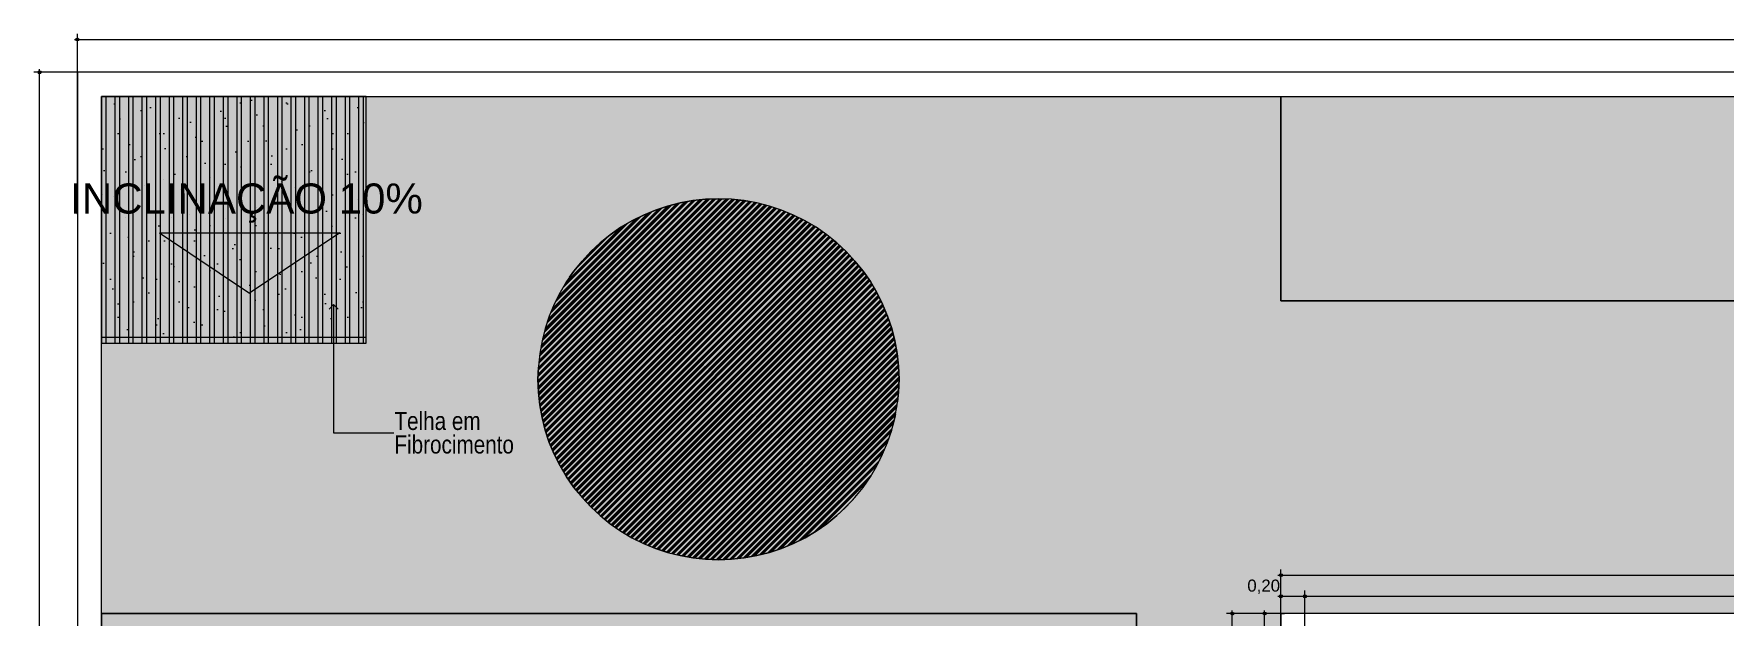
# Model space of a CAD drawing. Header units: metres. Extents: x -77 to -16.6, y -68.5 to -27.7.
# Drawn here: x -76.88 to -62.82, y -32.63 to -27.78 of the extents above; entities that cross this region are included whole.
import ezdxf

# ---------------------------------------------------------------- set-up
doc = ezdxf.new("R2010")
doc.units = ezdxf.units.M
doc.header["$MEASUREMENT"] = 0
doc.linetypes.add('Achse', pattern=[0.0023, 0, -0.0008, 0.0015, 0])
doc.linetypes.add('Wipeout_Contour', pattern=[1, 0, -1])
for name, color, linetype, lineweight in [('01_PLANTA COBERTURA_5_COBERTURA-LINHAS.EXEC_Caneta_No__241', 7, 'Continuous', 13), ('01_PLANTA COBERTURA_5_ESTRUTURA-COB.EST_Caneta_No__15', 9, 'Continuous', 0), ('01_PLANTA COBERTURA_5_ESTRUTURA-COB.EST_Caneta_No__98', 7, 'Continuous', 0), ('01_PLANTA COBERTURA_5_LAJES.EST_Caneta_No__241', 7, 'Continuous', 13), ('01_PLANTA COBERTURA_5_PAREDE CONSTRUIR_Caneta_No__241', 7, 'Continuous', 13), ('01_PLANTA COBERTURA_5_PILARES.EST_Caneta_No__241', 7, 'Continuous', 13), ('01_PLANTA COBERTURA_5_PILARES.EST_Caneta_No__4', 7, 'Continuous', 20), ('01_PLANTA COBERTURA_5_TERRENO.ARQ_Caneta_No__241', 7, 'Continuous', 13)]:
    doc.layers.add(name, color=color, linetype=linetype, lineweight=lineweight)
for name, color, linetype, lineweight, true_color in [('01_PLANTA COBERTURA_5_COTAS IMPLANTAÇÃO.EXEC_Caneta_No__25', 7, 'Continuous', 13, 0x982312), ('01_PLANTA COBERTURA_5_ESTRUTURA-COB.EST_Caneta_No__13', 7, 'Continuous', 0, 0xaaaaaa), ('01_PLANTA COBERTURA_5_ESTRUTURA-COB.EST_Caneta_No__9', 7, 'Continuous', 5, 0x020202), ('01_PLANTA COBERTURA_5_LAJES.EST_Caneta_No__18', 7, 'Continuous', 0, 0xdfdfdf), ('01_PLANTA COBERTURA_5_PILARES.EST_Caneta_No__18', 7, 'Continuous', 0, 0xdfdfdf)]:
    doc.layers.add(name, color=color, linetype=linetype, lineweight=lineweight, true_color=true_color)
doc.layers.add('01_PLANTA COBERTURA_5_PAREDE CONSTRUIR', color=7, linetype='Continuous')
doc.layers.add('01_PLANTA COBERTURA_5_TERRENO.ARQ', color=7, linetype='Continuous')
doc.styles.add('GENERATED_STYLE_1', font='arial.ttf')
doc.styles.add('GENERATED_STYLE_2', font='ARIALN.TTF')
pattern_1 = [(45, (0, 0.6), (-0.1909188, 0.1909188), [0, -0.18, 0, -0.27]), (110, (0.6, 0.6), (0.253717, 0.09234544), [0, -0.132, 0, -0.228])]

msp = doc.modelspace()

# ---------------------------------------------------------------- hatches: boundary and pattern name
at = {"layer": '01_PLANTA COBERTURA_5_COTAS IMPLANTAÇÃO.EXEC_Caneta_No__25', "linetype": 'Continuous', "lineweight": 13, "true_color": 0x982312}
for points in [[(-76.526, -27.829), (-76.526, -27.834), (-76.523, -27.838), (-76.519, -27.84), (-76.514, -27.841), (-76.509, -27.84), (-76.505, -27.838), (-76.502, -27.834), (-76.501, -27.829), (-76.502, -27.824), (-76.505, -27.82), (-76.509, -27.817), (-76.514, -27.816), (-76.519, -27.817), (-76.523, -27.82), (-76.526, -27.824)], [(-76.842, -28.102), (-76.841, -28.106), (-76.838, -28.11), (-76.834, -28.113), (-76.829, -28.114), (-76.825, -28.113), (-76.82, -28.11), (-76.818, -28.106), (-76.817, -28.102), (-76.818, -28.097), (-76.82, -28.093), (-76.825, -28.09), (-76.829, -28.089), (-76.834, -28.09), (-76.838, -28.093), (-76.841, -28.097)], [(-66.527, -32.281), (-66.526, -32.286), (-66.523, -32.29), (-66.519, -32.293), (-66.514, -32.294), (-66.509, -32.293), (-66.505, -32.29), (-66.502, -32.286), (-66.502, -32.281), (-66.502, -32.276), (-66.505, -32.272), (-66.509, -32.27), (-66.514, -32.269), (-66.519, -32.27), (-66.523, -32.272), (-66.526, -32.276)], [(-66.527, -32.456), (-66.526, -32.461), (-66.523, -32.465), (-66.519, -32.467), (-66.514, -32.468), (-66.509, -32.467), (-66.505, -32.465), (-66.502, -32.461), (-66.502, -32.456), (-66.502, -32.451), (-66.505, -32.447), (-66.509, -32.444), (-66.514, -32.443), (-66.519, -32.444), (-66.523, -32.447), (-66.526, -32.451)], [(-66.327, -32.456), (-66.326, -32.461), (-66.323, -32.465), (-66.319, -32.467), (-66.314, -32.468), (-66.309, -32.467), (-66.305, -32.465), (-66.302, -32.461), (-66.302, -32.456), (-66.302, -32.451), (-66.305, -32.447), (-66.309, -32.444), (-66.314, -32.443), (-66.319, -32.444), (-66.323, -32.447), (-66.326, -32.451)], [(-66.931, -32.6), (-66.93, -32.604), (-66.927, -32.609), (-66.923, -32.611), (-66.918, -32.612), (-66.913, -32.611), (-66.909, -32.609), (-66.907, -32.604), (-66.906, -32.6), (-66.907, -32.595), (-66.909, -32.591), (-66.913, -32.588), (-66.918, -32.587), (-66.923, -32.588), (-66.927, -32.591), (-66.93, -32.595)], [(-66.662, -32.6), (-66.661, -32.604), (-66.659, -32.609), (-66.655, -32.611), (-66.65, -32.612), (-66.645, -32.611), (-66.641, -32.609), (-66.638, -32.604), (-66.637, -32.6), (-66.638, -32.595), (-66.641, -32.591), (-66.645, -32.588), (-66.65, -32.587), (-66.655, -32.588), (-66.659, -32.591), (-66.661, -32.595)]]:
    msp.add_hatch(color=24, dxfattribs=at).paths.add_polyline_path(points)
at = {"layer": '01_PLANTA COBERTURA_5_ESTRUTURA-COB.EST_Caneta_No__15', "linetype": 'Continuous', "lineweight": 0}
msp.add_hatch(color=9, dxfattribs=at).paths.add_polyline_path([(-75.833, -29.436), (-75.083, -29.936), (-74.333, -29.436)])
at = {"layer": '01_PLANTA COBERTURA_5_LAJES.EST_Caneta_No__18', "linetype": 'Continuous', "lineweight": 0, "true_color": 0xdfdfdf}
h = msp.add_hatch(dxfattribs=at)
h.set_pattern_fill('Piso_Externo__0005', color=254, style=0, pattern_type=2)
h.set_pattern_definition(pattern_1)
h.paths.add_polyline_path([(-76.514, -65.102), (-73.814, -65.102, -0.414214), (-75.814, -67.102), (-66.814, -67.102, -0.414214), (-68.814, -65.102), (-68.814, -62.301), (-68.814, -45.4, -0.414214), (-66.514, -43.1), (-65.914, -43.1), (-65.914, -42.3), (-66.514, -42.3), (-66.514, -38.204), (-65.114, -38.204), (-65.114, -36.704), (-66.514, -36.704), (-66.514, -32.6), (-65.114, -32.6), (-56.714, -32.6), (-53.814, -32.6), (-44.014, -32.6), (-44.014, -42.3), (-53.814, -42.3), (-53.814, -47.1), (-44.014, -47.1), (-44.014, -50.852), (-45.614, -50.852), (-45.614, -52.351), (-44.014, -52.351), (-44.014, -60.301), (-48.916, -60.301), (-48.916, -61.101), (-44.361, -61.101), (-44.361, -67.102), (-44.014, -67.102), (-41.514, -67.102), (-41.514, -28.102), (-41.714, -28.102), (-41.714, -60.301), (-43.014, -60.301), (-43.014, -30.002), (-66.514, -30.002), (-66.514, -28.102), (-76.514, -28.102)])
h.paths.add_polyline_path([(-73.814, -45.102), (-76.314, -45.102), (-76.314, -43.089), (-75.798, -43.091, -0.414214), (-73.814, -45.088)], flags=0)
h.paths.add_polyline_path([(-73.814, -45.585, -0.009328), (-73.814, -45.66)], flags=0)
h.paths.add_polyline_path([(-52.814, -46.3), (-52.814, -43.1), (-44.014, -43.1), (-44.014, -46.3)], flags=0)
h.paths.add_polyline_path([(-67.714, -34.1), (-76.314, -34.1), (-76.314, -32.6), (-67.714, -32.6)], flags=0)
h = msp.add_hatch(dxfattribs=at)
h.set_pattern_fill('Piso_Externo__0005', color=254, style=0, pattern_type=2)
h.set_pattern_definition(pattern_1)
h.paths.add_polyline_path([(-76.314, -30.302), (-74.114, -30.302), (-74.114, -28.302), (-76.314, -28.302)])
at = {"layer": '01_PLANTA COBERTURA_5_PILARES.EST_Caneta_No__18', "linetype": 'Continuous', "lineweight": 0, "true_color": 0xdfdfdf}
h = msp.add_hatch(dxfattribs=at)
h.set_pattern_fill('Metal_Pequeno_0005', color=254, style=0, pattern_type=2)
h.set_pattern_definition([(45, (0, 0), (-0.026516504, 0.026516504), []), (45, (-0.005303, 0.005303), (-0.026516504, 0.026516504), []), (45, (-0.010607, 0.010607), (-0.026516504, 0.026516504), [])])
h.paths.add_polyline_path([(-72.683, -30.759), (-72.672, -30.866), (-72.653, -30.971), (-72.626, -31.075), (-72.593, -31.177), (-72.552, -31.275), (-72.504, -31.371), (-72.449, -31.463), (-72.388, -31.551), (-72.321, -31.635), (-72.248, -31.713), (-72.169, -31.786), (-72.086, -31.853), (-71.998, -31.914), (-71.906, -31.969), (-71.81, -32.017), (-71.711, -32.058), (-71.61, -32.092), (-71.506, -32.118), (-71.401, -32.137), (-71.294, -32.149), (-71.187, -32.152), (-71.08, -32.149), (-70.974, -32.137), (-70.868, -32.118), (-70.764, -32.092), (-70.663, -32.058), (-70.564, -32.017), (-70.468, -31.969), (-70.376, -31.914), (-70.288, -31.853), (-70.205, -31.786), (-70.126, -31.713), (-70.053, -31.635), (-69.986, -31.551), (-69.925, -31.463), (-69.871, -31.371), (-69.823, -31.275), (-69.782, -31.177), (-69.748, -31.075), (-69.721, -30.971), (-69.702, -30.866), (-69.691, -30.759), (-69.687, -30.652), (-69.691, -30.545), (-69.702, -30.439), (-69.721, -30.334), (-69.748, -30.23), (-69.782, -30.128), (-69.823, -30.029), (-69.871, -29.933), (-69.925, -29.841), (-69.986, -29.753), (-70.053, -29.67), (-70.126, -29.592), (-70.205, -29.519), (-70.288, -29.452), (-70.376, -29.39), (-70.468, -29.336), (-70.564, -29.288), (-70.663, -29.247), (-70.764, -29.213), (-70.868, -29.187), (-70.974, -29.168), (-71.08, -29.156), (-71.187, -29.152), (-71.294, -29.156), (-71.401, -29.168), (-71.506, -29.187), (-71.61, -29.213), (-71.711, -29.247), (-71.81, -29.288), (-71.906, -29.336), (-71.998, -29.39), (-72.086, -29.452), (-72.169, -29.519), (-72.248, -29.592), (-72.321, -29.67), (-72.388, -29.753), (-72.449, -29.841), (-72.504, -29.933), (-72.552, -30.029), (-72.593, -30.128), (-72.626, -30.23), (-72.653, -30.334), (-72.672, -30.439), (-72.683, -30.545), (-72.687, -30.652)])
at = {"layer": '01_PLANTA COBERTURA_5_TERRENO.ARQ', "linetype": 'Continuous', "lineweight": 0, "true_color": 0xc5d9be}
for points in [[(-66.514, -28.302), (-66.514, -30.002), (-43.014, -30.002), (-43.014, -56.601), (-41.714, -56.601), (-41.714, -28.302), (-43.014, -28.302)], [(-76.314, -34.1), (-67.714, -34.1), (-67.714, -32.6), (-76.314, -32.6)]]:
    msp.add_hatch(color=9, dxfattribs=at).paths.add_polyline_path(points)

# ---------------------------------------------------------------- linework, layer by layer
at = {"layer": '01_PLANTA COBERTURA_5_COBERTURA-LINHAS.EXEC_Caneta_No__241', "color": 7, "linetype": 'Continuous', "lineweight": 13, "ltscale": 1000}
for p, q in [((-74.385, -30.031), (-74.422, -30.069)), ((-74.385, -30.031), (-74.385, -31.099)), ((-74.385, -30.031), (-74.347, -30.069)), ((-74.385, -31.099), (-73.885, -31.099))]:
    msp.add_line(p, q, dxfattribs=at)
at = {"layer": '01_PLANTA COBERTURA_5_COTAS IMPLANTAÇÃO.EXEC_Caneta_No__25', "color": 24, "linetype": 'Continuous', "lineweight": 13, "ltscale": 1000, "true_color": 0x982312}
for p, q in [((-76.514, -27.816), (-76.514, -27.782)), ((-76.539, -27.829), (-76.526, -27.829)), ((-76.501, -27.829), (-41.527, -27.829)), ((-76.842, -28.102), (-76.876, -28.102)), ((-76.829, -28.089), (-76.829, -28.077)), ((-76.829, -67.089), (-76.829, -28.114)), ((-66.539, -32.281), (-66.527, -32.281)), ((-66.514, -32.269), (-66.514, -32.234)), ((-66.502, -32.281), (-44.027, -32.281)), ((-66.539, -32.456), (-66.527, -32.456)), ((-66.514, -32.443), (-66.514, -32.409)), ((-66.502, -32.456), (-66.327, -32.456)), ((-66.314, -32.443), (-66.314, -32.409)), ((-66.302, -32.456), (-44.227, -32.456)), ((-66.931, -32.6), (-66.965, -32.6)), ((-66.918, -32.587), (-66.918, -32.575)), ((-66.662, -32.6), (-66.697, -32.6)), ((-66.65, -32.587), (-66.65, -32.575)), ((-66.918, -36.691), (-66.918, -32.612)), ((-66.65, -32.787), (-66.65, -32.612))]:
    msp.add_line(p, q, dxfattribs=at)
for centre in [(-76.514, -27.829), (-76.829, -28.102), (-66.514, -32.281), (-66.514, -32.456), (-66.314, -32.456), (-66.918, -32.6), (-66.65, -32.6)]:
    msp.add_circle(centre, 0.0125, dxfattribs=at)
at = {"layer": '01_PLANTA COBERTURA_5_ESTRUTURA-COB.EST_Caneta_No__98', "color": 7, "linetype": 'Continuous', "lineweight": 0, "ltscale": 1000}
for p, q in [((-75.833, -29.436), (-74.333, -29.436)), ((-75.833, -29.436), (-75.083, -29.936)), ((-74.333, -29.436), (-75.083, -29.936))]:
    msp.add_line(p, q, dxfattribs=at)
at = {"layer": '01_PLANTA COBERTURA_5_LAJES.EST_Caneta_No__241', "color": 7, "linetype": 'Continuous', "lineweight": 13, "ltscale": 1000, "flags": 128}
for points in [[(-43.014, -60.301), (-43.014, -30.002), (-66.514, -30.002), (-66.514, -28.102), (-76.514, -28.102), (-76.514, -65.102)], [(-65.914, -43.1), (-65.914, -42.3), (-66.514, -42.3), (-66.514, -38.204), (-65.114, -38.204), (-65.114, -36.704), (-66.514, -36.704), (-66.514, -32.6), (-65.114, -32.6), (-56.714, -32.6), (-53.814, -32.6), (-44.014, -32.6), (-44.014, -42.3), (-53.814, -42.3), (-53.814, -47.1)]]:
    msp.add_lwpolyline(points, dxfattribs=at)
for points in [[(-76.314, -30.302), (-74.114, -30.302), (-74.114, -28.302), (-76.314, -28.302)], [(-67.714, -34.1), (-76.314, -34.1), (-76.314, -32.6), (-67.714, -32.6)]]:
    msp.add_lwpolyline(points, close=True, dxfattribs=at)
at = {"layer": '01_PLANTA COBERTURA_5_PILARES.EST_Caneta_No__241', "color": 7, "linetype": 'Achse', "lineweight": 13, "ltscale": 1000, "flags": 128}
msp.add_lwpolyline([(-72.687, -30.652), (-72.683, -30.545), (-72.672, -30.439), (-72.653, -30.334), (-72.626, -30.23), (-72.593, -30.128), (-72.552, -30.029), (-72.504, -29.933), (-72.449, -29.841), (-72.388, -29.753), (-72.321, -29.67), (-72.248, -29.592), (-72.169, -29.519), (-72.086, -29.452), (-71.998, -29.39), (-71.906, -29.336), (-71.81, -29.288), (-71.711, -29.247), (-71.61, -29.213), (-71.506, -29.187), (-71.401, -29.168), (-71.294, -29.156), (-71.187, -29.152), (-71.08, -29.156), (-70.974, -29.168), (-70.868, -29.187), (-70.764, -29.213), (-70.663, -29.247), (-70.564, -29.288), (-70.468, -29.336), (-70.376, -29.39), (-70.288, -29.452), (-70.205, -29.519), (-70.126, -29.592), (-70.053, -29.67), (-69.986, -29.753), (-69.925, -29.841), (-69.871, -29.933), (-69.823, -30.029), (-69.782, -30.128), (-69.748, -30.23), (-69.721, -30.334), (-69.702, -30.439), (-69.691, -30.545), (-69.687, -30.652), (-69.691, -30.759), (-69.702, -30.866), (-69.721, -30.971), (-69.748, -31.075), (-69.782, -31.177), (-69.823, -31.275), (-69.871, -31.371), (-69.925, -31.463), (-69.986, -31.551), (-70.053, -31.635), (-70.126, -31.713), (-70.205, -31.786), (-70.288, -31.853), (-70.376, -31.914), (-70.468, -31.969), (-70.564, -32.017), (-70.663, -32.058), (-70.764, -32.092), (-70.868, -32.118), (-70.974, -32.137), (-71.08, -32.149), (-71.187, -32.152), (-71.294, -32.149), (-71.401, -32.137), (-71.506, -32.118), (-71.61, -32.092), (-71.711, -32.058), (-71.81, -32.017), (-71.906, -31.969), (-71.998, -31.914), (-72.086, -31.853), (-72.169, -31.786), (-72.248, -31.713), (-72.321, -31.635), (-72.388, -31.551), (-72.449, -31.463), (-72.504, -31.371), (-72.552, -31.275), (-72.593, -31.177), (-72.626, -31.075), (-72.653, -30.971), (-72.672, -30.866), (-72.683, -30.759)], close=True, dxfattribs=at)
at = {"layer": '01_PLANTA COBERTURA_5_PILARES.EST_Caneta_No__4', "color": 7, "linetype": 'Continuous', "lineweight": 20, "ltscale": 1000, "flags": 128}
msp.add_lwpolyline([(-72.683, -30.759), (-72.672, -30.866), (-72.653, -30.971), (-72.626, -31.075), (-72.593, -31.177), (-72.552, -31.275), (-72.504, -31.371), (-72.449, -31.463), (-72.388, -31.551), (-72.321, -31.635), (-72.248, -31.713), (-72.169, -31.786), (-72.086, -31.853), (-71.998, -31.914), (-71.906, -31.969), (-71.81, -32.017), (-71.711, -32.058), (-71.61, -32.092), (-71.506, -32.118), (-71.401, -32.137), (-71.294, -32.149), (-71.187, -32.152), (-71.08, -32.149), (-70.974, -32.137), (-70.868, -32.118), (-70.764, -32.092), (-70.663, -32.058), (-70.564, -32.017), (-70.468, -31.969), (-70.376, -31.914), (-70.288, -31.853), (-70.205, -31.786), (-70.126, -31.713), (-70.053, -31.635), (-69.986, -31.551), (-69.925, -31.463), (-69.871, -31.371), (-69.823, -31.275), (-69.782, -31.177), (-69.748, -31.075), (-69.721, -30.971), (-69.702, -30.866), (-69.691, -30.759), (-69.687, -30.652), (-69.691, -30.545), (-69.702, -30.439), (-69.721, -30.334), (-69.748, -30.23), (-69.782, -30.128), (-69.823, -30.029), (-69.871, -29.933), (-69.925, -29.841), (-69.986, -29.753), (-70.053, -29.67), (-70.126, -29.592), (-70.205, -29.519), (-70.288, -29.452), (-70.376, -29.39), (-70.468, -29.336), (-70.564, -29.288), (-70.663, -29.247), (-70.764, -29.213), (-70.868, -29.187), (-70.974, -29.168), (-71.08, -29.156), (-71.187, -29.152), (-71.294, -29.156), (-71.401, -29.168), (-71.506, -29.187), (-71.61, -29.213), (-71.711, -29.247), (-71.81, -29.288), (-71.906, -29.336), (-71.998, -29.39), (-72.086, -29.452), (-72.169, -29.519), (-72.248, -29.592), (-72.321, -29.67), (-72.388, -29.753), (-72.449, -29.841), (-72.504, -29.933), (-72.552, -30.029), (-72.593, -30.128), (-72.626, -30.23), (-72.653, -30.334), (-72.672, -30.439), (-72.683, -30.545), (-72.687, -30.652)], close=True, dxfattribs=at)
at = {"layer": '01_PLANTA COBERTURA_5_TERRENO.ARQ_Caneta_No__241', "color": 7, "linetype": 'Continuous', "lineweight": 13, "ltscale": 1000, "flags": 128}
for points in [[(-66.514, -28.302), (-66.514, -30.002), (-43.014, -30.002), (-43.014, -56.601), (-41.714, -56.601), (-41.714, -28.302), (-43.014, -28.302)], [(-76.314, -34.1), (-67.714, -34.1), (-67.714, -32.6), (-76.314, -32.6)]]:
    msp.add_lwpolyline(points, close=True, dxfattribs=at)

# ---------------------------------------------------------------- texts
at = {"layer": '01_PLANTA COBERTURA_5_COBERTURA-LINHAS.EXEC_Caneta_No__241', "color": 7, "linetype": 'Continuous', "lineweight": 13, "insert": (-73.88, -30.924), "char_height": 0.15, "width": 1.6, "attachment_point": 1, "line_spacing_factor": 0.782313, "style": 'GENERATED_STYLE_2'}
msp.add_mtext('\\A1;{\\pql;\\pt0,241;\\fArial Narrow|b0|i0|c0|p0;\\W1.000000;Telha em Fibrocimento\\fArial Narrow|b0|i0|c0|p0;\\W1.000000;\\A1{\\H.66x;\\S^  ;}\\fArial Narrow|b0|i0|c0|p0;\\W1.000000;\\fArial Narrow|b0|i0|c0|p0;\\W1.000000;\\A1{\\H.66x;\\S^  ;}\\fArial Narrow|b0|i0|c0|p0;\\W1.000000;\\fArial Narrow|b0|i0|c0|p0;\\W1.000000;\\fArial Narrow|b0|i0|c0|p0;\\W1.000000;\\fArial Narrow|b0|i0|c0|p0;\\W1.000000;\\fArial Narrow|b0|i0|c0|p0;\\W1.000000;\\fArial Narrow|b0|i0|c0|p0;\\W1.000000;\\fArial Narrow|b0|i0|c0|p0;\\W1.000000;\\A1{\\H.66x;\\S^  ;}\\fArial Narrow|b0|i0|c0|p0;\\W1.000000;\\fArial Narrow|b0|i0|c0|p0;\\W1.000000;\\A1{\\H.66x;\\S^  ;}\\fArial Narrow|b0|i0|c0|p0;\\W1.000000;\\fArial Narrow|b0|i0|c0|p0;\\W1.000000;\\fArial Narrow|b0|i0|c0|p0;\\W1.000000;\\fArial Narrow|b0|i0|c0|p0;\\W1.000000;\\fArial Narrow|b0|i0|c0|p0;\\W1.000000;\\fArial Narrow|b0|i0|c0|p0;\\W1.000000;\\fArial Narrow|b0|i0|c0|p0;\\W1.000000;\\A1{\\H.66x;\\S^  ;}\\fArial Narrow|b0|i0|c0|p0;\\W1.000000;\\fArial Narrow|b0|i0|c0|p0;\\W1.000000;\\A1{\\H.66x;\\S^  ;}\\fArial Narrow|b0|i0|c0|p0;\\W1.000000;\\fArial Narrow|b0|i0|c0|p0;\\W1.000000;\\fArial Narrow|b0|i0|c0|p0;\\W1.000000;\\fArial Narrow|b0|i0|c0|p0;\\W1.000000;\\fArial Narrow|b0|i0|c0|p0;\\W1.000000;\\fArial Narrow|b0|i0|c0|p0;\\W1.000000;\\fArial Narrow|b0|i0|c0|p0;\\W1.000000;\\A1{\\H.66x;\\S^  ;}\\fArial Narrow|b0|i0|c0|p0;\\W1.000000;\\fArial Narrow|b0|i0|c0|p0;\\W1.000000;\\A1{\\H.66x;\\S^  ;}\\fArial Narrow|b0|i0|c0|p0;\\W1.000000;\\fArial Narrow|b0|i0|c0|p0;\\W1.000000;\\fArial Narrow|b0|i0|c0|p0;\\W1.000000;\\fArial Narrow|b0|i0|c0|p0;\\W1.000000;\\fArial Narrow|b0|i0|c0|p0;\\W1.000000;\\fArial Narrow|b0|i0|c0|p0;\\W1.000000;\\fArial Narrow|b0|i0|c0|p0;\\W1.000000;\\A1{\\H.66x;\\S^  ;}\\fArial Narrow|b0|i0|c0|p0;\\W1.000000;\\fArial Narrow|b0|i0|c0|p0;\\W1.000000;\\A1{\\H.66x;\\S^  ;}\\fArial Narrow|b0|i0|c0|p0;\\W1.000000;\\fArial Narrow|b0|i0|c0|p0;\\W1.000000;\\fArial Narrow|b0|i0|c0|p0;\\W1.000000;\\fArial Narrow|b0|i0|c0|p0;\\W1.000000;\\fArial Narrow|b0|i0|c0|p0;\\W1.000000;\\fArial Narrow|b0|i0|c0|p0;\\W1.000000;\\fArial Narrow|b0|i0|c0|p0;\\W1.000000;\\A1{\\H.66x;\\S^  ;}\\fArial Narrow|b0|i0|c0|p0;\\W1.000000;}', dxfattribs=at)
at = {"layer": '01_PLANTA COBERTURA_5_COTAS IMPLANTAÇÃO.EXEC_Caneta_No__25', "color": 24, "linetype": 'Continuous', "lineweight": 13, "true_color": 0x982312, "insert": (-66.793, -32.436), "char_height": 0.1, "width": 0.26692, "attachment_point": 7, "style": 'GENERATED_STYLE_1'}
msp.add_mtext('\\A1;{\\pql;\\fArial|b0|i0|c0|p0;\\W1.000000;0,20}', dxfattribs=at)

# ---------------------------------------------------------------- next in the draw order: wipeouts: each hides what was drawn before it
at = {"color": 254, "linetype": 'Wipeout_Contour', "lineweight": 0, "ltscale": 244.232956}
msp.add_wipeout([(-76.514, -28.132), (-76.484, -28.132), (-76.514, -28.102)], dxfattribs=at).dxf.layer = '01_PLANTA COBERTURA_5_PAREDE CONSTRUIR'
at = {"color": 254, "linetype": 'Wipeout_Contour', "lineweight": 0, "ltscale": 243.932824}
msp.add_wipeout([(-76.344, -28.302), (-76.314, -28.302), (-76.344, -28.272)], dxfattribs=at).dxf.layer = '01_PLANTA COBERTURA_5_PAREDE CONSTRUIR'
at = {"color": 254, "linetype": 'Wipeout_Contour', "lineweight": 0, "ltscale": 222.411541}
msp.add_wipeout([(-66.484, -32.6), (-66.514, -32.6), (-66.484, -32.63)], dxfattribs=at).dxf.layer = '01_PLANTA COBERTURA_5_PAREDE CONSTRUIR'

# ---------------------------------------------------------------- next in the draw order: wipeouts: each hides what was drawn before it
at = {"color": 254, "linetype": 'Wipeout_Contour', "lineweight": 0, "ltscale": 244.152714}
msp.add_wipeout([(-76.484, -28.272), (-76.344, -28.272), (-76.484, -28.132)], dxfattribs=at).dxf.layer = '01_PLANTA COBERTURA_5_PAREDE CONSTRUIR'
at = {"color": 254, "linetype": 'Wipeout_Contour', "lineweight": 0, "ltscale": 300.013208}
msp.add_wipeout([(-66.514, -36.674), (-66.484, -36.674), (-66.484, -32.63), (-66.514, -32.63)], dxfattribs=at).dxf.layer = '01_PLANTA COBERTURA_5_PAREDE CONSTRUIR'

# ---------------------------------------------------------------- next in the draw order: wipeouts: each hides what was drawn before it
at = {"color": 254, "linetype": 'Wipeout_Contour', "lineweight": 0, "ltscale": 244.788065}
msp.add_wipeout([(-76.514, -28.102), (-76.484, -28.132), (-76.484, -28.102)], dxfattribs=at).dxf.layer = '01_PLANTA COBERTURA_5_PAREDE CONSTRUIR'
at = {"color": 254, "linetype": 'Wipeout_Contour', "lineweight": 0, "ltscale": 244.484443}
msp.add_wipeout([(-76.344, -28.272), (-76.314, -28.302), (-76.314, -28.272)], dxfattribs=at).dxf.layer = '01_PLANTA COBERTURA_5_PAREDE CONSTRUIR'
at = {"color": 254, "linetype": 'Wipeout_Contour', "lineweight": 0, "ltscale": 221.994216}
msp.add_wipeout([(-66.514, -32.63), (-66.484, -32.63), (-66.514, -32.6)], dxfattribs=at).dxf.layer = '01_PLANTA COBERTURA_5_PAREDE CONSTRUIR'

# ---------------------------------------------------------------- next in the draw order: linework, layer by layer
at = {"layer": '01_PLANTA COBERTURA_5_PAREDE CONSTRUIR_Caneta_No__241', "color": 7, "linetype": 'Continuous', "lineweight": 13, "ltscale": 1000, "flags": 128}
for points in [[(-66.514, -32.6), (-66.484, -32.6)], [(-66.514, -32.6), (-66.514, -36.704)]]:
    msp.add_lwpolyline(points, dxfattribs=at)

# ---------------------------------------------------------------- next in the draw order: wipeouts: each hides what was drawn before it
at = {"color": 254, "linetype": 'Wipeout_Contour', "lineweight": 0, "ltscale": 263.097392}
msp.add_wipeout([(-76.484, -28.102), (-76.484, -28.132), (-41.544, -28.132), (-41.544, -28.102)], dxfattribs=at).dxf.layer = '01_PLANTA COBERTURA_5_PAREDE CONSTRUIR'
at = {"color": 254, "linetype": 'Wipeout_Contour', "lineweight": 0, "ltscale": 263.370101}
msp.add_wipeout([(-41.714, -28.272), (-76.314, -28.272), (-76.314, -28.302), (-41.714, -28.302)], dxfattribs=at).dxf.layer = '01_PLANTA COBERTURA_5_PAREDE CONSTRUIR'

# ---------------------------------------------------------------- next in the draw order: wipeouts: each hides what was drawn before it
at = {"color": 254, "linetype": 'Wipeout_Contour', "lineweight": 0, "ltscale": 244.564809}
msp.add_wipeout([(-76.484, -28.132), (-76.344, -28.272), (-76.344, -28.132)], dxfattribs=at).dxf.layer = '01_PLANTA COBERTURA_5_PAREDE CONSTRUIR'
at = {"color": 254, "linetype": 'Wipeout_Contour', "lineweight": 0, "ltscale": 257.569158}
msp.add_wipeout([(-66.484, -32.63), (-44.044, -32.63), (-44.044, -32.6), (-66.484, -32.6)], dxfattribs=at).dxf.layer = '01_PLANTA COBERTURA_5_PAREDE CONSTRUIR'

# ---------------------------------------------------------------- next in the draw order: linework, layer by layer
at = {"layer": '01_PLANTA COBERTURA_5_COTAS IMPLANTAÇÃO.EXEC_Caneta_No__25', "color": 24, "linetype": 'Continuous', "lineweight": 13, "ltscale": 1000, "true_color": 0x982312}
for p, q in [((-66.514, -33.734), (-66.514, -32.294)), ((-65.465, -32.6), (-66.906, -32.6)), ((-65.197, -32.6), (-66.637, -32.6)), ((-66.514, -33.909), (-66.514, -32.468)), ((-66.314, -33.909), (-66.314, -32.468))]:
    msp.add_line(p, q, dxfattribs=at)
at = {"layer": '01_PLANTA COBERTURA_5_PAREDE CONSTRUIR_Caneta_No__241', "color": 7, "linetype": 'Continuous', "lineweight": 13, "ltscale": 1000, "flags": 128}
for points in [[(-76.514, -28.102), (-76.514, -28.132)], [(-44.014, -32.6), (-66.484, -32.6)]]:
    msp.add_lwpolyline(points, dxfattribs=at)

# ---------------------------------------------------------------- next in the draw order: wipeouts: each hides what was drawn before it
at = {"color": 254, "linetype": 'Wipeout_Contour', "lineweight": 0, "ltscale": 263.221598}
msp.add_wipeout([(-76.344, -28.132), (-76.344, -28.272), (-41.684, -28.272), (-41.684, -28.132)], dxfattribs=at).dxf.layer = '01_PLANTA COBERTURA_5_PAREDE CONSTRUIR'

# ---------------------------------------------------------------- next in the draw order: linework, layer by layer
at = {"layer": '01_PLANTA COBERTURA_5_PAREDE CONSTRUIR_Caneta_No__241', "color": 7, "linetype": 'Continuous', "lineweight": 13, "ltscale": 1000, "flags": 128}
for points in [[(-41.544, -28.102), (-76.514, -28.102)], [(-76.314, -28.302), (-41.714, -28.302)]]:
    msp.add_lwpolyline(points, dxfattribs=at)

# ---------------------------------------------------------------- next in the draw order: wipeouts: each hides what was drawn before it
at = {"color": 254, "linetype": 'Wipeout_Contour', "lineweight": 0, "ltscale": 366.349934}
msp.add_wipeout([(-76.514, -28.132), (-76.514, -67.102), (-76.484, -67.102), (-76.484, -28.132)], dxfattribs=at).dxf.layer = '01_PLANTA COBERTURA_5_PAREDE CONSTRUIR'
at = {"color": 254, "linetype": 'Wipeout_Contour', "lineweight": 0, "ltscale": 365.893488}
msp.add_wipeout([(-76.344, -28.302), (-76.344, -67.102), (-76.314, -67.102), (-76.314, -28.302)], dxfattribs=at).dxf.layer = '01_PLANTA COBERTURA_5_PAREDE CONSTRUIR'

# ---------------------------------------------------------------- next in the draw order: linework, layer by layer
at = {"layer": '01_PLANTA COBERTURA_5_COTAS IMPLANTAÇÃO.EXEC_Caneta_No__25', "color": 24, "linetype": 'Continuous', "lineweight": 13, "ltscale": 1000, "true_color": 0x982312}
msp.add_line((-75.376, -28.102), (-76.817, -28.102), dxfattribs=at)

# ---------------------------------------------------------------- next in the draw order: wipeouts: each hides what was drawn before it
at = {"color": 254, "linetype": 'Wipeout_Contour', "lineweight": 0, "ltscale": 366.159426}
msp.add_wipeout([(-76.484, -28.272), (-76.484, -67.102), (-76.344, -67.102), (-76.344, -28.272)], dxfattribs=at).dxf.layer = '01_PLANTA COBERTURA_5_PAREDE CONSTRUIR'

# ---------------------------------------------------------------- next in the draw order: hatches: boundary and pattern name
at = {"layer": '01_PLANTA COBERTURA_5_ESTRUTURA-COB.EST_Caneta_No__13', "linetype": 'Continuous', "lineweight": 0, "true_color": 0xaaaaaa}
h = msp.add_hatch(dxfattribs=at)
h.set_pattern_fill('Telha_cobertura_02_0005', color=253, style=0, pattern_type=2)
h.set_pattern_definition([(90, (0, 0), (-0.1125, 0), []), (90, (-0.0375, 2e-18), (-0.1125, 0), [])])
h.paths.add_polyline_path([(-74.114, -28.302), (-76.314, -28.302), (-76.314, -30.352), (-74.114, -30.352)])

# ---------------------------------------------------------------- next in the draw order: linework, layer by layer
at = {"layer": '01_PLANTA COBERTURA_5_COTAS IMPLANTAÇÃO.EXEC_Caneta_No__25', "color": 24, "linetype": 'Continuous', "lineweight": 13, "ltscale": 1000, "true_color": 0x982312}
msp.add_line((-76.514, -29.282), (-76.514, -27.841), dxfattribs=at)
at = {"layer": '01_PLANTA COBERTURA_5_ESTRUTURA-COB.EST_Caneta_No__9', "color": 18, "linetype": 'Continuous', "lineweight": 5, "ltscale": 1000, "true_color": 0x020202, "flags": 128}
msp.add_lwpolyline([(-74.114, -28.302), (-76.314, -28.302), (-76.314, -30.352), (-74.114, -30.352)], close=True, dxfattribs=at)
at = {"layer": '01_PLANTA COBERTURA_5_PAREDE CONSTRUIR_Caneta_No__241', "color": 7, "linetype": 'Continuous', "lineweight": 13, "ltscale": 1000, "flags": 128}
for points in [[(-76.514, -28.132), (-76.514, -67.102)], [(-76.314, -67.102), (-76.314, -28.302)]]:
    msp.add_lwpolyline(points, dxfattribs=at)

# ---------------------------------------------------------------- next in the draw order: texts
at = {"layer": '01_PLANTA COBERTURA_5_ESTRUTURA-COB.EST_Caneta_No__98', "color": 7, "linetype": 'Continuous', "lineweight": 0, "insert": (-73.644, -29.189), "char_height": 0.25, "attachment_point": 6, "style": 'GENERATED_STYLE_1'}
msp.add_mtext('\\A1;{\\pqr;\\fArial|b0|i0|c0|p0;\\W1.000000;INCLINAÇÃO 10%}', dxfattribs=at)

doc.saveas('drawing.dxf')
